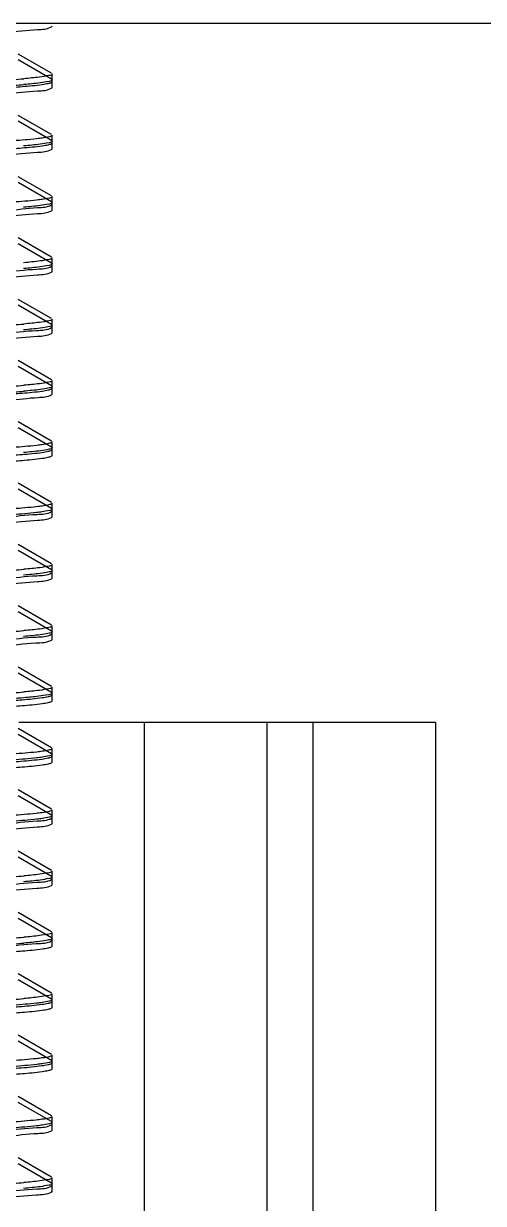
# Model space of a CAD drawing. Extents: x 1031190 to 1725648, y 733081 to 1571294.
# Drawn here: x 1133943.9 to 1134122.4, y 1253148.5 to 1253606.6 of the extents above; entities that cross this region are included whole.
import ezdxf

# ---------------------------------------------------------------- set-up
doc = ezdxf.new("R2010")
doc.units = 0
doc.header["$LTSCALE"] = 1000
doc.header["$MEASUREMENT"] = 0
doc.layers.add('bz', color=2, linetype='Continuous')

msp = doc.modelspace()

# ---------------------------------------------------------------- linework, layer by layer
at = {"linetype": 'Continuous'}
for p, q in [((1133954.76, 1253605.36), (1133954.99, 1253605.62)), ((1133954.76, 1253587.32), (1133941.84, 1253594.8)), ((1133954.76, 1253585.04), (1133941.84, 1253592.53)), ((1133954.99, 1253584.08), (1133954.99, 1253587.06)), ((1133954.99, 1253584.08), (1133954.99, 1253587.06)), ((1133954.99, 1253581.81), (1133954.99, 1253584.78)), ((1133954.76, 1253583.82), (1133954.99, 1253584.08)), ((1133954.76, 1253581.54), (1133954.99, 1253581.81)), ((1133954.76, 1253563.51), (1133941.84, 1253570.99)), ((1133954.76, 1253561.23), (1133941.84, 1253568.71)), ((1133954.99, 1253560.27), (1133954.99, 1253563.25)), ((1133954.99, 1253560.27), (1133954.99, 1253563.25)), ((1133954.76, 1253560.01), (1133954.99, 1253560.27)), ((1133954.76, 1253557.73), (1133954.99, 1253557.99)), ((1133954.99, 1253557.99), (1133954.99, 1253560.97)), ((1133954.99, 1253557.99), (1133954.99, 1253560.97)), ((1133954.76, 1253539.7), (1133941.84, 1253547.18)), ((1133954.76, 1253537.42), (1133941.84, 1253544.9)), ((1133954.99, 1253536.46), (1133954.99, 1253539.44)), ((1133954.99, 1253536.46), (1133954.99, 1253539.44)), ((1133954.76, 1253536.2), (1133954.99, 1253536.46)), ((1133954.76, 1253533.92), (1133954.99, 1253534.18)), ((1133954.99, 1253534.18), (1133954.99, 1253537.16)), ((1133954.99, 1253534.18), (1133954.99, 1253537.16)), ((1133954.76, 1253515.88), (1133941.84, 1253523.37)), ((1133954.76, 1253513.6), (1133941.84, 1253521.09)), ((1133954.76, 1253512.39), (1133954.99, 1253512.65)), ((1133954.99, 1253512.65), (1133954.99, 1253515.62)), ((1133954.99, 1253512.65), (1133954.99, 1253515.62)), ((1133954.99, 1253510.37), (1133954.99, 1253513.34)), ((1133954.99, 1253510.37), (1133954.99, 1253513.34)), ((1133954.76, 1253510.11), (1133954.99, 1253510.37)), ((1133954.76, 1253492.07), (1133941.84, 1253499.55)), ((1133954.76, 1253489.79), (1133941.84, 1253497.27)), ((1133954.76, 1253488.57), (1133954.99, 1253488.83)), ((1133954.99, 1253488.83), (1133954.99, 1253491.81)), ((1133954.99, 1253488.83), (1133954.99, 1253491.81)), ((1133954.99, 1253486.55), (1133954.99, 1253489.53)), ((1133954.99, 1253486.55), (1133954.99, 1253489.53)), ((1133954.76, 1253486.29), (1133954.99, 1253486.55)), ((1133954.76, 1253468.26), (1133941.84, 1253475.74)), ((1133954.76, 1253465.98), (1133941.84, 1253473.46)), ((1133954.99, 1253465.02), (1133954.99, 1253468)), ((1133954.99, 1253465.02), (1133954.99, 1253468)), ((1133954.99, 1253462.74), (1133954.99, 1253465.72)), ((1133954.99, 1253462.74), (1133954.99, 1253465.72)), ((1133954.76, 1253464.76), (1133954.99, 1253465.02)), ((1133954.76, 1253462.48), (1133954.99, 1253462.74)), ((1133954.76, 1253444.45), (1133941.84, 1253451.93)), ((1133954.76, 1253442.17), (1133941.84, 1253449.65)), ((1133954.99, 1253441.21), (1133954.99, 1253444.18)), ((1133954.76, 1253440.95), (1133954.99, 1253441.21)), ((1133954.76, 1253438.67), (1133954.99, 1253438.93)), ((1133954.99, 1253438.93), (1133954.99, 1253441.91)), ((1133954.99, 1253438.93), (1133954.99, 1253441.91)), ((1133954.76, 1253420.63), (1133941.84, 1253428.11)), ((1133954.76, 1253418.35), (1133941.84, 1253425.84)), ((1133954.99, 1253417.39), (1133954.99, 1253420.37)), ((1133954.99, 1253417.39), (1133954.99, 1253420.37)), ((1133954.76, 1253417.13), (1133954.99, 1253417.39)), ((1133954.76, 1253414.86), (1133954.99, 1253415.12)), ((1133954.99, 1253415.12), (1133954.99, 1253418.09)), ((1133954.99, 1253415.12), (1133954.99, 1253418.09)), ((1133954.76, 1253396.82), (1133941.84, 1253404.3)), ((1133954.76, 1253394.54), (1133941.84, 1253402.02)), ((1133954.76, 1253393.32), (1133954.99, 1253393.58)), ((1133954.99, 1253393.58), (1133954.99, 1253396.56)), ((1133954.99, 1253393.58), (1133954.99, 1253396.56)), ((1133954.99, 1253391.3), (1133954.99, 1253394.28)), ((1133954.99, 1253391.3), (1133954.99, 1253394.28)), ((1133954.76, 1253391.04), (1133954.99, 1253391.3)), ((1133954.76, 1253373.01), (1133941.84, 1253380.49)), ((1133954.76, 1253370.73), (1133941.84, 1253378.21)), ((1133954.76, 1253369.51), (1133954.99, 1253369.77)), ((1133954.99, 1253369.77), (1133954.99, 1253372.75)), ((1133954.99, 1253369.77), (1133954.99, 1253372.75)), ((1133954.99, 1253367.49), (1133954.99, 1253370.47)), ((1133954.99, 1253367.49), (1133954.99, 1253370.47)), ((1133954.76, 1253367.23), (1133954.99, 1253367.49)), ((1133954.76, 1253349.19), (1133941.84, 1253356.68)), ((1133954.76, 1253346.92), (1133941.84, 1253354.4)), ((1133954.99, 1253345.96), (1133954.99, 1253348.93)), ((1133954.99, 1253345.96), (1133954.99, 1253348.93)), ((1133954.99, 1253343.68), (1133954.99, 1253346.65)), ((1133954.99, 1253343.68), (1133954.99, 1253346.65)), ((1133954.76, 1253345.7), (1133954.99, 1253345.96)), ((1133954.76, 1253343.42), (1133954.99, 1253343.68)), ((1133954.76, 1253325.38), (1133941.84, 1253332.86)), ((1134103.82, 1253335.18), (1133942.1, 1253335.18)), ((1133990.71, 1253335.18), (1133990.71, 1248594.16)), ((1134038.33, 1253335.18), (1134038.33, 1248594.16)), ((1134056.19, 1253335.18), (1134056.19, 1248594.16)), ((1134103.82, 1253335.18), (1134103.82, 1248594.16)), ((1133954.76, 1253323.1), (1133941.84, 1253330.58)), ((1133954.99, 1253322.14), (1133954.99, 1253325.12)), ((1133954.99, 1253322.14), (1133954.99, 1253325.12)), ((1133954.76, 1253321.88), (1133954.99, 1253322.14)), ((1133954.76, 1253319.6), (1133954.99, 1253319.86)), ((1133954.99, 1253319.86), (1133954.99, 1253322.84)), ((1133954.99, 1253319.86), (1133954.99, 1253322.84)), ((1133954.76, 1253301.57), (1133941.84, 1253309.05)), ((1133954.76, 1253299.29), (1133941.84, 1253306.77)), ((1133954.99, 1253298.33), (1133954.99, 1253301.31)), ((1133954.99, 1253298.33), (1133954.99, 1253301.31)), ((1133954.76, 1253298.07), (1133954.99, 1253298.33)), ((1133954.76, 1253295.79), (1133954.99, 1253296.05)), ((1133954.99, 1253296.05), (1133954.99, 1253299.03)), ((1133954.99, 1253296.05), (1133954.99, 1253299.03)), ((1133954.76, 1253277.76), (1133941.84, 1253285.24)), ((1133954.76, 1253275.48), (1133941.84, 1253282.96)), ((1133954.76, 1253274.26), (1133954.99, 1253274.52)), ((1133954.99, 1253274.52), (1133954.99, 1253277.49)), ((1133954.99, 1253274.52), (1133954.99, 1253277.49)), ((1133954.99, 1253272.24), (1133954.99, 1253275.22)), ((1133954.99, 1253272.24), (1133954.99, 1253275.22)), ((1133954.76, 1253271.98), (1133954.99, 1253272.24)), ((1133954.76, 1253253.94), (1133941.84, 1253261.42)), ((1133954.76, 1253251.66), (1133941.84, 1253259.15)), ((1133954.76, 1253250.44), (1133954.99, 1253250.71)), ((1133954.99, 1253250.71), (1133954.99, 1253253.68)), ((1133954.99, 1253250.71), (1133954.99, 1253253.68)), ((1133954.99, 1253248.43), (1133954.99, 1253251.4)), ((1133954.99, 1253248.43), (1133954.99, 1253251.4)), ((1133954.76, 1253248.17), (1133954.99, 1253248.43)), ((1133954.76, 1253230.13), (1133941.84, 1253237.61)), ((1133954.76, 1253227.85), (1133941.84, 1253235.33)), ((1133954.99, 1253226.89), (1133954.99, 1253229.87)), ((1133954.99, 1253226.89), (1133954.99, 1253229.87)), ((1133954.99, 1253224.61), (1133954.99, 1253227.59)), ((1133954.99, 1253224.61), (1133954.99, 1253227.59)), ((1133954.76, 1253226.63), (1133954.99, 1253226.89)), ((1133954.76, 1253224.35), (1133954.99, 1253224.61)), ((1133954.76, 1253206.32), (1133941.84, 1253213.8)), ((1133954.76, 1253204.04), (1133941.84, 1253211.52)), ((1133954.99, 1253203.08), (1133954.99, 1253206.06)), ((1133954.99, 1253203.08), (1133954.99, 1253206.06)), ((1133954.76, 1253202.82), (1133954.99, 1253203.08)), ((1133954.76, 1253200.54), (1133954.99, 1253200.8)), ((1133954.99, 1253200.8), (1133954.99, 1253203.78)), ((1133954.99, 1253200.8), (1133954.99, 1253203.78)), ((1133954.76, 1253182.5), (1133941.84, 1253189.99)), ((1133954.76, 1253180.23), (1133941.84, 1253187.71)), ((1133954.99, 1253179.27), (1133954.99, 1253182.24)), ((1133954.99, 1253179.27), (1133954.99, 1253182.24)), ((1133954.76, 1253179.01), (1133954.99, 1253179.27)), ((1133954.76, 1253176.73), (1133954.99, 1253176.99)), ((1133954.99, 1253176.99), (1133954.99, 1253179.96)), ((1133954.99, 1253176.99), (1133954.99, 1253179.96)), ((1133954.76, 1253158.69), (1133941.84, 1253166.17)), ((1133954.76, 1253156.41), (1133941.84, 1253163.89)), ((1133954.76, 1253155.19), (1133954.99, 1253155.45)), ((1133954.99, 1253155.45), (1133954.99, 1253158.43)), ((1133954.99, 1253155.45), (1133954.99, 1253158.43)), ((1133954.99, 1253153.18), (1133954.99, 1253156.15)), ((1133954.99, 1253153.18), (1133954.99, 1253156.15)), ((1133954.76, 1253152.91), (1133954.99, 1253153.18))]:
    msp.add_line(p, q, dxfattribs=at)
for centre, radius, start, end in [((1133907.96, 1254014.48), 430.77, 273.6985, 274.7995), ((1133909.6, 1253991.62), 410.12, 273.8286, 274.8033), ((1133908.36, 1253914.17), 425.7, 273.7304, 274.8001), ((1133907.98, 1253895.26), 430.61, 273.6995, 274.7995), ((1133909.6, 1253872.55), 410.12, 273.8286, 274.8033), ((1133908.79, 1253813.56), 420.32, 273.7644, 274.8009), ((1133908.38, 1253794.94), 425.53, 273.7314, 274.8001), ((1133907.99, 1253776.04), 430.46, 273.7005, 274.7995), ((1133908.8, 1253694.32), 420.14, 273.7655, 274.8009), ((1133908.39, 1253675.71), 425.36, 273.7325, 274.8002), ((1133908.4, 1253673.33), 425.25, 273.7327, 274.7996), ((1133908, 1253656.82), 430.3, 273.7014, 274.7995), ((1133908.82, 1253575.08), 419.97, 273.7666, 274.8009)]:
    msp.add_arc(centre, radius, start, end, dxfattribs=at)
for points, knots in [([(1133936.98, 1253603.25), (1133941.1, 1253603.53), (1133946.87, 1253604.33), (1133953.16, 1253604.44), (1133954.76, 1253605.36)], [0, 0, 0, 0, 0.690321, 1, 1, 1, 1]), ([(1133954.99, 1253587.06), (1133954.99, 1253586.6), (1133952.55, 1253586.33), (1133951.33, 1253586), (1133950.1, 1253585.84)], [0, 0, 0, 0, 0.270547, 1, 1, 1, 1]), ([(1133954.99, 1253584.78), (1133954.99, 1253584.35), (1133952.7, 1253584.06), (1133951.54, 1253583.75), (1133950.38, 1253583.6)], [0, 0, 0, 0, 0.271487, 1, 1, 1, 1]), ([(1133937, 1253579.44), (1133941.11, 1253579.72), (1133946.87, 1253580.52), (1133953.16, 1253580.62), (1133954.76, 1253581.54)], [0, 0, 0, 0, 0.690305, 1, 1, 1, 1]), ([(1133939.94, 1253581.93), (1133941.09, 1253582.01), (1133944.84, 1253582.3), (1133948.58, 1253582.64), (1133951.15, 1253583.01)], [0, 0, 0, 0, 0.30753, 1, 1, 1, 1]), ([(1133951.15, 1253583.01), (1133951.94, 1253583.12), (1133953.15, 1253583.33), (1133954.38, 1253583.6), (1133954.76, 1253583.82)], [0, 0, 0, 0, 0.642805, 1, 1, 1, 1]), ([(1133951.15, 1253562.17), (1133950.44, 1253562.07), (1133946.71, 1253561.61), (1133942.97, 1253561.31), (1133939.94, 1253561.09)], [0, 0, 0, 0, 0.1913, 1, 1, 1, 1]), ([(1133954.99, 1253563.25), (1133954.99, 1253562.88), (1133953.11, 1253562.56), (1133952.12, 1253562.31), (1133951.15, 1253562.17)], [0, 0, 0, 0, 0.274618, 1, 1, 1, 1]), ([(1133937.09, 1253555.63), (1133941.18, 1253555.91), (1133946.91, 1253556.7), (1133953.17, 1253556.82), (1133954.76, 1253557.73)], [0, 0, 0, 0, 0.690212, 1, 1, 1, 1]), ([(1133939.89, 1253558.11), (1133941.04, 1253558.19), (1133944.8, 1253558.49), (1133948.55, 1253558.82), (1133951.14, 1253559.19)], [0, 0, 0, 0, 0.307512, 1, 1, 1, 1]), ([(1133954.99, 1253560.97), (1133954.99, 1253560.54), (1133952.7, 1253560.25), (1133951.54, 1253559.94), (1133950.39, 1253559.79)], [0, 0, 0, 0, 0.2715, 1, 1, 1, 1]), ([(1133951.14, 1253559.19), (1133951.93, 1253559.3), (1133953.14, 1253559.51), (1133954.38, 1253559.79), (1133954.76, 1253560.01)], [0, 0, 0, 0, 0.642967, 1, 1, 1, 1]), ([(1133954.99, 1253539.44), (1133954.99, 1253539.07), (1133953.1, 1253538.75), (1133952.11, 1253538.49), (1133951.14, 1253538.35)], [0, 0, 0, 0, 0.274544, 1, 1, 1, 1]), ([(1133937.17, 1253534.1), (1133941.24, 1253534.38), (1133946.95, 1253535.17), (1133953.17, 1253535.29), (1133954.76, 1253536.2)], [0, 0, 0, 0, 0.690121, 1, 1, 1, 1]), ([(1133951.14, 1253538.35), (1133950.42, 1253538.25), (1133946.68, 1253537.79), (1133942.92, 1253537.5), (1133939.89, 1253537.27)], [0, 0, 0, 0, 0.191312, 1, 1, 1, 1]), ([(1133954.99, 1253537.16), (1133954.99, 1253536.73), (1133952.71, 1253536.44), (1133951.56, 1253536.13), (1133950.42, 1253535.98)], [0, 0, 0, 0, 0.27159, 1, 1, 1, 1]), ([(1133937.07, 1253531.82), (1133941.17, 1253532.1), (1133946.91, 1253532.89), (1133953.17, 1253533), (1133954.76, 1253533.92)], [0, 0, 0, 0, 0.690224, 1, 1, 1, 1]), ([(1133936.06, 1253510.22), (1133940.39, 1253510.5), (1133946.46, 1253511.34), (1133953.08, 1253511.42), (1133954.76, 1253512.39)], [0, 0, 0, 0, 0.691208, 1, 1, 1, 1]), ([(1133954.99, 1253513.34), (1133954.99, 1253512.91), (1133952.71, 1253512.63), (1133951.56, 1253512.31), (1133950.41, 1253512.16)], [0, 0, 0, 0, 0.27157, 1, 1, 1, 1]), ([(1133954.99, 1253515.62), (1133954.99, 1253515.19), (1133952.72, 1253514.91), (1133951.57, 1253514.59), (1133950.43, 1253514.44)], [0, 0, 0, 0, 0.271635, 1, 1, 1, 1]), ([(1133937.01, 1253508), (1133941.12, 1253508.28), (1133946.88, 1253509.08), (1133953.16, 1253509.19), (1133954.76, 1253510.11)], [0, 0, 0, 0, 0.690293, 1, 1, 1, 1]), ([(1133935.76, 1253486.38), (1133940.17, 1253486.67), (1133946.33, 1253487.53), (1133953.05, 1253487.59), (1133954.76, 1253488.57)], [0, 0, 0, 0, 0.691489, 1, 1, 1, 1]), ([(1133954.99, 1253491.81), (1133954.99, 1253491.36), (1133952.58, 1253491.08), (1133951.37, 1253490.75), (1133950.16, 1253490.6)], [0, 0, 0, 0, 0.270722, 1, 1, 1, 1]), ([(1133954.99, 1253489.53), (1133954.99, 1253489.1), (1133952.7, 1253488.81), (1133951.55, 1253488.5), (1133950.39, 1253488.35)], [0, 0, 0, 0, 0.271511, 1, 1, 1, 1]), ([(1133936.98, 1253484.19), (1133941.1, 1253484.47), (1133946.87, 1253485.26), (1133953.16, 1253485.37), (1133954.76, 1253486.29)], [0, 0, 0, 0, 0.690321, 1, 1, 1, 1]), ([(1133954.99, 1253468), (1133954.99, 1253467.54), (1133952.55, 1253467.27), (1133951.33, 1253466.93), (1133950.1, 1253466.78)], [0, 0, 0, 0, 0.270552, 1, 1, 1, 1]), ([(1133954.99, 1253465.72), (1133954.99, 1253465.28), (1133952.7, 1253465), (1133951.54, 1253464.68), (1133950.38, 1253464.53)], [0, 0, 0, 0, 0.271487, 1, 1, 1, 1]), ([(1133938.01, 1253460.44), (1133941.88, 1253460.71), (1133947.33, 1253461.47), (1133953.24, 1253461.61), (1133954.76, 1253462.48)], [0, 0, 0, 0, 0.689207, 1, 1, 1, 1]), ([(1133939.94, 1253462.86), (1133941.1, 1253462.95), (1133944.84, 1253463.24), (1133948.58, 1253463.58), (1133951.15, 1253463.94)], [0, 0, 0, 0, 0.307531, 1, 1, 1, 1]), ([(1133951.15, 1253463.94), (1133951.94, 1253464.05), (1133953.15, 1253464.26), (1133954.38, 1253464.54), (1133954.76, 1253464.76)], [0, 0, 0, 0, 0.642799, 1, 1, 1, 1]), ([(1133951.15, 1253443.1), (1133950.44, 1253443), (1133946.72, 1253442.55), (1133942.97, 1253442.25), (1133939.94, 1253442.03)], [0, 0, 0, 0, 0.1913, 1, 1, 1, 1]), ([(1133954.99, 1253444.18), (1133954.99, 1253443.82), (1133953.11, 1253443.5), (1133952.12, 1253443.24), (1133951.15, 1253443.1)], [0, 0, 0, 0, 0.274621, 1, 1, 1, 1]), ([(1133939.89, 1253439.04), (1133941.04, 1253439.13), (1133944.8, 1253439.42), (1133948.55, 1253439.76), (1133951.14, 1253440.13)], [0, 0, 0, 0, 0.307513, 1, 1, 1, 1]), ([(1133954.99, 1253441.91), (1133954.99, 1253441.49), (1133952.84, 1253441.2), (1133951.74, 1253440.9), (1133950.65, 1253440.76)], [0, 0, 0, 0, 0.272455, 1, 1, 1, 1]), ([(1133951.13, 1253437.85), (1133951.92, 1253437.96), (1133953.14, 1253438.17), (1133954.38, 1253438.45), (1133954.76, 1253438.67)], [0, 0, 0, 0, 0.643037, 1, 1, 1, 1]), ([(1133951.14, 1253440.13), (1133951.93, 1253440.24), (1133953.14, 1253440.45), (1133954.38, 1253440.73), (1133954.76, 1253440.95)], [0, 0, 0, 0, 0.642963, 1, 1, 1, 1]), ([(1133939.86, 1253436.76), (1133941.02, 1253436.85), (1133944.78, 1253437.14), (1133948.54, 1253437.48), (1133951.13, 1253437.85)], [0, 0, 0, 0, 0.307506, 1, 1, 1, 1]), ([(1133954.99, 1253420.37), (1133954.99, 1253420), (1133953.1, 1253419.68), (1133952.11, 1253419.43), (1133951.14, 1253419.29)], [0, 0, 0, 0, 0.274546, 1, 1, 1, 1]), ([(1133936.38, 1253414.99), (1133940.64, 1253415.27), (1133946.6, 1253416.1), (1133953.11, 1253416.18), (1133954.76, 1253417.13)], [0, 0, 0, 0, 0.690898, 1, 1, 1, 1]), ([(1133951.13, 1253417.01), (1133950.42, 1253416.91), (1133946.67, 1253416.45), (1133942.9, 1253416.15), (1133939.86, 1253415.93)], [0, 0, 0, 0, 0.191316, 1, 1, 1, 1]), ([(1133951.14, 1253419.29), (1133950.42, 1253419.19), (1133946.68, 1253418.73), (1133942.93, 1253418.43), (1133939.89, 1253418.21)], [0, 0, 0, 0, 0.191312, 1, 1, 1, 1]), ([(1133954.99, 1253418.09), (1133954.99, 1253417.72), (1133953.1, 1253417.4), (1133952.1, 1253417.15), (1133951.13, 1253417.01)], [0, 0, 0, 0, 0.274513, 1, 1, 1, 1]), ([(1133937.08, 1253412.75), (1133941.17, 1253413.03), (1133946.91, 1253413.83), (1133953.17, 1253413.94), (1133954.76, 1253414.86)], [0, 0, 0, 0, 0.690221, 1, 1, 1, 1]), ([(1133936.07, 1253391.15), (1133940.4, 1253391.44), (1133946.46, 1253392.28), (1133953.08, 1253392.36), (1133954.76, 1253393.32)], [0, 0, 0, 0, 0.691198, 1, 1, 1, 1]), ([(1133954.99, 1253396.56), (1133954.99, 1253396.11), (1133952.61, 1253395.83), (1133951.42, 1253395.51), (1133950.22, 1253395.35)], [0, 0, 0, 0, 0.270937, 1, 1, 1, 1]), ([(1133954.99, 1253394.28), (1133954.99, 1253393.85), (1133952.71, 1253393.56), (1133951.56, 1253393.25), (1133950.41, 1253393.1)], [0, 0, 0, 0, 0.271573, 1, 1, 1, 1]), ([(1133937.01, 1253388.94), (1133941.12, 1253389.22), (1133946.88, 1253390.01), (1133953.16, 1253390.12), (1133954.76, 1253391.04)], [0, 0, 0, 0, 0.690292, 1, 1, 1, 1]), ([(1133935.77, 1253367.32), (1133940.17, 1253367.61), (1133946.33, 1253368.46), (1133953.05, 1253368.53), (1133954.76, 1253369.51)], [0, 0, 0, 0, 0.69148, 1, 1, 1, 1]), ([(1133954.99, 1253372.75), (1133954.99, 1253372.29), (1133952.58, 1253372.02), (1133951.37, 1253371.69), (1133950.16, 1253371.53)], [0, 0, 0, 0, 0.270729, 1, 1, 1, 1]), ([(1133954.99, 1253370.47), (1133954.99, 1253370.03), (1133952.7, 1253369.75), (1133951.55, 1253369.43), (1133950.39, 1253369.28)], [0, 0, 0, 0, 0.271512, 1, 1, 1, 1]), ([(1133934.88, 1253364.98), (1133939.49, 1253365.28), (1133945.93, 1253366.17), (1133952.98, 1253366.21), (1133954.76, 1253367.23)], [0, 0, 0, 0, 0.692236, 1, 1, 1, 1]), ([(1133954.99, 1253346.65), (1133954.99, 1253346.17), (1133952.4, 1253345.92), (1133951.12, 1253345.56), (1133949.83, 1253345.4)], [0, 0, 0, 0, 0.269818, 1, 1, 1, 1]), ([(1133954.99, 1253348.93), (1133954.99, 1253348.48), (1133952.55, 1253348.21), (1133951.33, 1253347.87), (1133950.1, 1253347.71)], [0, 0, 0, 0, 0.270557, 1, 1, 1, 1]), ([(1133939.91, 1253341.52), (1133941.06, 1253341.6), (1133944.81, 1253341.9), (1133948.56, 1253342.23), (1133951.14, 1253342.6)], [0, 0, 0, 0, 0.307522, 1, 1, 1, 1]), ([(1133939.95, 1253343.8), (1133941.1, 1253343.88), (1133944.84, 1253344.18), (1133948.58, 1253344.51), (1133951.15, 1253344.88)], [0, 0, 0, 0, 0.307531, 1, 1, 1, 1]), ([(1133951.14, 1253342.6), (1133951.93, 1253342.71), (1133953.14, 1253342.92), (1133954.38, 1253343.2), (1133954.76, 1253343.42)], [0, 0, 0, 0, 0.642903, 1, 1, 1, 1]), ([(1133951.15, 1253344.88), (1133951.94, 1253344.99), (1133953.15, 1253345.2), (1133954.38, 1253345.48), (1133954.76, 1253345.7)], [0, 0, 0, 0, 0.642793, 1, 1, 1, 1]), ([(1133951.15, 1253324.04), (1133950.44, 1253323.94), (1133946.72, 1253323.48), (1133942.97, 1253323.18), (1133939.95, 1253322.96)], [0, 0, 0, 0, 0.191299, 1, 1, 1, 1]), ([(1133954.99, 1253325.12), (1133954.99, 1253324.75), (1133953.11, 1253324.43), (1133952.12, 1253324.18), (1133951.15, 1253324.04)], [0, 0, 0, 0, 0.274623, 1, 1, 1, 1]), ([(1133939.42, 1253319.95), (1133940.61, 1253320.03), (1133944.48, 1253320.33), (1133948.35, 1253320.67), (1133951.01, 1253321.04)], [0, 0, 0, 0, 0.307277, 1, 1, 1, 1]), ([(1133951.14, 1253321.76), (1133950.43, 1253321.66), (1133946.7, 1253321.2), (1133942.94, 1253320.9), (1133939.91, 1253320.68)], [0, 0, 0, 0, 0.191309, 1, 1, 1, 1]), ([(1133951.01, 1253321.04), (1133951.83, 1253321.16), (1133953.08, 1253321.37), (1133954.37, 1253321.66), (1133954.76, 1253321.88)], [0, 0, 0, 0, 0.644321, 1, 1, 1, 1]), ([(1133951.13, 1253318.78), (1133951.92, 1253318.89), (1133953.14, 1253319.11), (1133954.38, 1253319.38), (1133954.76, 1253319.6)], [0, 0, 0, 0, 0.643034, 1, 1, 1, 1]), ([(1133954.99, 1253322.84), (1133954.99, 1253322.47), (1133953.1, 1253322.15), (1133952.11, 1253321.9), (1133951.14, 1253321.76)], [0, 0, 0, 0, 0.274573, 1, 1, 1, 1]), ([(1133939.86, 1253317.7), (1133941.02, 1253317.78), (1133944.78, 1253318.08), (1133948.54, 1253318.42), (1133951.13, 1253318.78)], [0, 0, 0, 0, 0.307507, 1, 1, 1, 1]), ([(1133954.99, 1253301.31), (1133954.99, 1253301.18), (1133953.57, 1253300.29), (1133952.27, 1253300.38), (1133951.01, 1253300.21)], [0, 0, 0, 0, 0.088769, 1, 1, 1, 1]), ([(1133936.4, 1253295.92), (1133940.65, 1253296.21), (1133946.61, 1253297.03), (1133953.11, 1253297.12), (1133954.76, 1253298.07)], [0, 0, 0, 0, 0.690888, 1, 1, 1, 1]), ([(1133951.01, 1253300.21), (1133950.27, 1253300.11), (1133946.42, 1253299.64), (1133942.55, 1253299.34), (1133939.42, 1253299.11)], [0, 0, 0, 0, 0.191493, 1, 1, 1, 1]), ([(1133951.13, 1253297.95), (1133950.42, 1253297.85), (1133946.67, 1253297.39), (1133942.9, 1253297.09), (1133939.86, 1253296.86)], [0, 0, 0, 0, 0.191315, 1, 1, 1, 1]), ([(1133954.99, 1253299.03), (1133954.99, 1253298.66), (1133953.1, 1253298.34), (1133952.1, 1253298.08), (1133951.13, 1253297.95)], [0, 0, 0, 0, 0.274514, 1, 1, 1, 1]), ([(1133937.08, 1253293.69), (1133941.17, 1253293.97), (1133946.91, 1253294.76), (1133953.17, 1253294.87), (1133954.76, 1253295.79)], [0, 0, 0, 0, 0.690218, 1, 1, 1, 1]), ([(1133936.08, 1253272.09), (1133940.41, 1253272.38), (1133946.47, 1253273.22), (1133953.08, 1253273.29), (1133954.76, 1253274.26)], [0, 0, 0, 0, 0.691188, 1, 1, 1, 1]), ([(1133954.99, 1253277.49), (1133954.99, 1253277.05), (1133952.61, 1253276.77), (1133951.42, 1253276.44), (1133950.22, 1253276.29)], [0, 0, 0, 0, 0.270944, 1, 1, 1, 1]), ([(1133954.99, 1253275.22), (1133954.99, 1253274.78), (1133952.71, 1253274.5), (1133951.56, 1253274.19), (1133950.41, 1253274.04)], [0, 0, 0, 0, 0.271575, 1, 1, 1, 1]), ([(1133936.09, 1253269.81), (1133940.41, 1253270.1), (1133946.47, 1253270.94), (1133953.08, 1253271.01), (1133954.76, 1253271.98)], [0, 0, 0, 0, 0.691187, 1, 1, 1, 1]), ([(1133935.78, 1253248.26), (1133940.18, 1253248.55), (1133946.34, 1253249.4), (1133953.06, 1253249.47), (1133954.76, 1253250.44)], [0, 0, 0, 0, 0.691471, 1, 1, 1, 1]), ([(1133954.99, 1253251.4), (1133954.99, 1253250.95), (1133952.57, 1253250.68), (1133951.36, 1253250.34), (1133950.15, 1253250.19)], [0, 0, 0, 0, 0.270728, 1, 1, 1, 1]), ([(1133954.99, 1253253.68), (1133954.99, 1253253.23), (1133952.58, 1253252.96), (1133951.37, 1253252.62), (1133950.16, 1253252.47)], [0, 0, 0, 0, 0.270735, 1, 1, 1, 1]), ([(1133939.97, 1253246.27), (1133941.12, 1253246.35), (1133944.86, 1253246.65), (1133948.59, 1253246.98), (1133951.16, 1253247.35)], [0, 0, 0, 0, 0.307538, 1, 1, 1, 1]), ([(1133951.16, 1253247.35), (1133951.95, 1253247.46), (1133953.15, 1253247.67), (1133954.38, 1253247.95), (1133954.76, 1253248.17)], [0, 0, 0, 0, 0.642724, 1, 1, 1, 1]), ([(1133954.99, 1253229.87), (1133954.99, 1253229.41), (1133952.55, 1253229.14), (1133951.33, 1253228.8), (1133950.11, 1253228.65)], [0, 0, 0, 0, 0.270562, 1, 1, 1, 1]), ([(1133954.99, 1253227.59), (1133954.99, 1253227.22), (1133953.11, 1253226.9), (1133952.12, 1253226.65), (1133951.16, 1253226.51)], [0, 0, 0, 0, 0.274655, 1, 1, 1, 1]), ([(1133939.63, 1253224.71), (1133940.8, 1253224.8), (1133944.62, 1253225.09), (1133948.43, 1253225.43), (1133951.06, 1253225.8)], [0, 0, 0, 0, 0.307301, 1, 1, 1, 1]), ([(1133939.91, 1253222.45), (1133941.06, 1253222.54), (1133944.81, 1253222.83), (1133948.56, 1253223.17), (1133951.14, 1253223.53)], [0, 0, 0, 0, 0.30752, 1, 1, 1, 1]), ([(1133951.16, 1253226.51), (1133950.45, 1253226.41), (1133946.73, 1253225.95), (1133942.99, 1253225.66), (1133939.97, 1253225.43)], [0, 0, 0, 0, 0.191295, 1, 1, 1, 1]), ([(1133951.06, 1253225.8), (1133951.87, 1253225.91), (1133953.1, 1253226.13), (1133954.37, 1253226.41), (1133954.76, 1253226.63)], [0, 0, 0, 0, 0.643804, 1, 1, 1, 1]), ([(1133951.14, 1253223.53), (1133951.93, 1253223.64), (1133953.14, 1253223.86), (1133954.38, 1253224.13), (1133954.76, 1253224.35)], [0, 0, 0, 0, 0.642901, 1, 1, 1, 1]), ([(1133951.06, 1253204.96), (1133950.33, 1253204.86), (1133946.53, 1253204.4), (1133942.71, 1253204.1), (1133939.63, 1253203.87)], [0, 0, 0, 0, 0.191493, 1, 1, 1, 1]), ([(1133954.99, 1253206.06), (1133954.99, 1253205.93), (1133953.59, 1253205.05), (1133952.3, 1253205.14), (1133951.06, 1253204.96)], [0, 0, 0, 0, 0.089018, 1, 1, 1, 1]), ([(1133939.43, 1253200.88), (1133940.62, 1253200.97), (1133944.48, 1253201.27), (1133948.35, 1253201.61), (1133951.01, 1253201.98)], [0, 0, 0, 0, 0.307277, 1, 1, 1, 1]), ([(1133951.14, 1253202.7), (1133950.43, 1253202.6), (1133946.7, 1253202.14), (1133942.94, 1253201.84), (1133939.91, 1253201.62)], [0, 0, 0, 0, 0.191309, 1, 1, 1, 1]), ([(1133951.01, 1253201.98), (1133951.83, 1253202.09), (1133953.08, 1253202.31), (1133954.37, 1253202.59), (1133954.76, 1253202.82)], [0, 0, 0, 0, 0.644305, 1, 1, 1, 1]), ([(1133951.13, 1253199.72), (1133951.92, 1253199.83), (1133953.14, 1253200.04), (1133954.38, 1253200.32), (1133954.76, 1253200.54)], [0, 0, 0, 0, 0.643031, 1, 1, 1, 1]), ([(1133954.99, 1253203.78), (1133954.99, 1253203.41), (1133953.1, 1253203.09), (1133952.11, 1253202.83), (1133951.14, 1253202.7)], [0, 0, 0, 0, 0.274574, 1, 1, 1, 1]), ([(1133939.86, 1253198.64), (1133941.02, 1253198.72), (1133944.78, 1253199.02), (1133948.54, 1253199.35), (1133951.13, 1253199.72)], [0, 0, 0, 0, 0.307507, 1, 1, 1, 1]), ([(1133954.99, 1253182.24), (1133954.99, 1253182.12), (1133953.57, 1253181.23), (1133952.27, 1253181.32), (1133951.01, 1253181.14)], [0, 0, 0, 0, 0.088777, 1, 1, 1, 1]), ([(1133936.41, 1253176.86), (1133940.66, 1253177.14), (1133946.61, 1253177.97), (1133953.11, 1253178.06), (1133954.76, 1253179.01)], [0, 0, 0, 0, 0.690877, 1, 1, 1, 1]), ([(1133951.01, 1253181.14), (1133950.28, 1253181.04), (1133946.42, 1253180.58), (1133942.56, 1253180.27), (1133939.43, 1253180.05)], [0, 0, 0, 0, 0.191494, 1, 1, 1, 1]), ([(1133951.13, 1253178.88), (1133950.42, 1253178.78), (1133946.67, 1253178.32), (1133942.91, 1253178.02), (1133939.86, 1253177.8)], [0, 0, 0, 0, 0.191315, 1, 1, 1, 1]), ([(1133954.99, 1253179.96), (1133954.99, 1253179.59), (1133953.1, 1253179.28), (1133952.1, 1253179.02), (1133951.13, 1253178.88)], [0, 0, 0, 0, 0.274515, 1, 1, 1, 1]), ([(1133937.3, 1253174.64), (1133941.34, 1253174.92), (1133947.01, 1253175.7), (1133953.18, 1253175.82), (1133954.76, 1253176.73)], [0, 0, 0, 0, 0.689986, 1, 1, 1, 1]), ([(1133936.09, 1253153.03), (1133940.42, 1253153.31), (1133946.47, 1253154.15), (1133953.08, 1253154.23), (1133954.76, 1253155.19)], [0, 0, 0, 0, 0.691179, 1, 1, 1, 1]), ([(1133954.99, 1253158.43), (1133954.99, 1253157.98), (1133952.61, 1253157.71), (1133951.42, 1253157.38), (1133950.23, 1253157.23)], [0, 0, 0, 0, 0.270952, 1, 1, 1, 1]), ([(1133954.99, 1253156.15), (1133954.99, 1253155.72), (1133952.74, 1253155.44), (1133951.6, 1253155.13), (1133950.47, 1253154.98)], [0, 0, 0, 0, 0.271773, 1, 1, 1, 1]), ([(1133935.89, 1253150.73), (1133940.26, 1253151.02), (1133946.38, 1253151.87), (1133953.07, 1253151.94), (1133954.76, 1253152.91)], [0, 0, 0, 0, 0.691368, 1, 1, 1, 1])]:
    msp.add_open_spline(points, degree=3, knots=knots, dxfattribs=at)
for points in [[(1133950.1, 1253585.84), (1133948.07, 1253585.59), (1133946.04, 1253585.4), (1133944.01, 1253585.22)], [(1133950.38, 1253583.6), (1133948.24, 1253583.32), (1133946.09, 1253583.12), (1133943.94, 1253582.94)], [(1133950.39, 1253559.79), (1133948.24, 1253559.51), (1133946.09, 1253559.31), (1133943.94, 1253559.13)], [(1133950.42, 1253535.98), (1133948.26, 1253535.7), (1133946.1, 1253535.5), (1133943.93, 1253535.31)], [(1133950.43, 1253514.44), (1133948.26, 1253514.16), (1133946.09, 1253513.96), (1133943.92, 1253513.78)], [(1133950.41, 1253512.16), (1133948.26, 1253511.88), (1133946.09, 1253511.68), (1133943.93, 1253511.5)], [(1133950.16, 1253490.6), (1133948.1, 1253490.34), (1133946.05, 1253490.15), (1133943.99, 1253489.97)], [(1133950.39, 1253488.35), (1133948.25, 1253488.07), (1133946.09, 1253487.87), (1133943.93, 1253487.69)], [(1133950.1, 1253466.78), (1133948.08, 1253466.52), (1133946.04, 1253466.33), (1133944.01, 1253466.16)], [(1133950.38, 1253464.53), (1133948.24, 1253464.26), (1133946.09, 1253464.06), (1133943.94, 1253463.87)], [(1133950.65, 1253440.76), (1133948.4, 1253440.46), (1133946.13, 1253440.25), (1133943.87, 1253440.06)], [(1133950.41, 1253393.1), (1133948.26, 1253392.82), (1133946.09, 1253392.62), (1133943.93, 1253392.44)], [(1133950.22, 1253395.35), (1133948.14, 1253395.09), (1133946.06, 1253394.9), (1133943.97, 1253394.72)], [(1133950.39, 1253369.28), (1133948.25, 1253369.01), (1133946.09, 1253368.81), (1133943.93, 1253368.62)], [(1133950.16, 1253371.53), (1133948.11, 1253371.27), (1133946.05, 1253371.08), (1133943.99, 1253370.91)], [(1133950.1, 1253347.71), (1133948.08, 1253347.46), (1133946.04, 1253347.27), (1133944.01, 1253347.1)], [(1133944.03, 1253344.82), (1133940.98, 1253344.56), (1133937.93, 1253344.34), (1133934.88, 1253344.15)], [(1133949.83, 1253345.4), (1133947.9, 1253345.16), (1133945.96, 1253344.98), (1133944.03, 1253344.82)], [(1133950.41, 1253274.04), (1133948.26, 1253273.76), (1133946.09, 1253273.56), (1133943.93, 1253273.37)], [(1133950.22, 1253276.29), (1133948.14, 1253276.03), (1133946.06, 1253275.83), (1133943.97, 1253275.65)], [(1133950.15, 1253250.19), (1133948.1, 1253249.93), (1133946.04, 1253249.74), (1133943.98, 1253249.56)], [(1133950.16, 1253252.47), (1133948.11, 1253252.21), (1133946.05, 1253252.02), (1133943.99, 1253251.84)], [(1133950.11, 1253228.65), (1133948.08, 1253228.39), (1133946.04, 1253228.2), (1133944, 1253228.03)], [(1133950.47, 1253154.98), (1133948.29, 1253154.69), (1133946.1, 1253154.49), (1133943.92, 1253154.31)], [(1133950.23, 1253157.23), (1133948.15, 1253156.96), (1133946.06, 1253156.77), (1133943.97, 1253156.59)]]:
    msp.add_open_spline(points, degree=3, dxfattribs=at)
at = {"layer": 'bz'}
msp.add_line((1137015.39, 1253606.63), (1126007.44, 1253606.63), dxfattribs=at)

doc.saveas('drawing.dxf')
